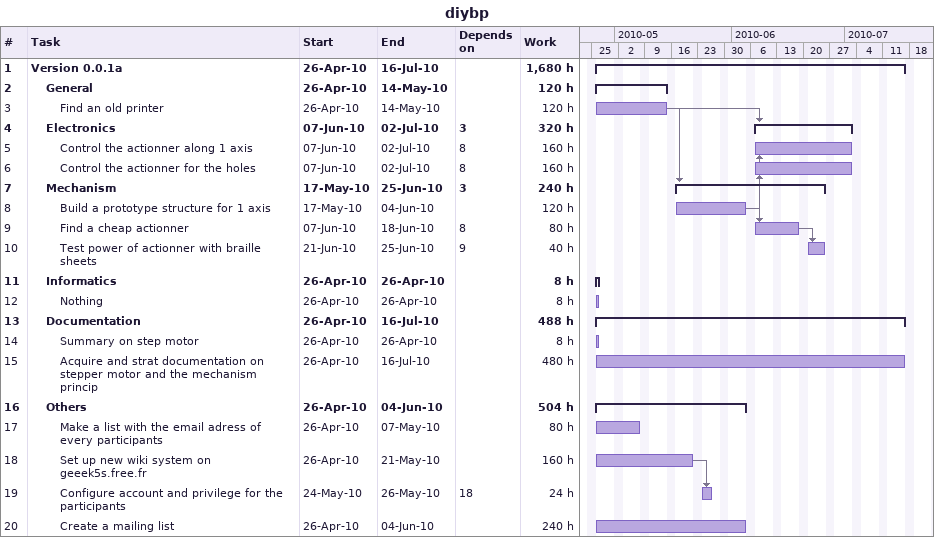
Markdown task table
diybp

| ID | Level | Task | Start | Finish | Predecessors | Work (h) |
|---|---|---|---|---|---|---|
| 1 | 1 | **Version 0.0.1a** | 2010-04-26 | 2010-07-16 |  | 1680 |
| 2 | 2 | **General** | 2010-04-26 | 2010-05-14 |  | 120 |
| 3 | 3 | Find an old printer | 2010-04-26 | 2010-05-14 |  | 120 |
| 4 | 2 | **Electronics** | 2010-06-07 | 2010-07-02 | 3 | 320 |
| 5 | 3 | Control the actionner along 1 axis | 2010-06-07 | 2010-07-02 | 8 | 160 |
| 6 | 3 | Control the actionner for the holes | 2010-06-07 | 2010-07-02 | 8 | 160 |
| 7 | 2 | **Mechanism** | 2010-05-17 | 2010-06-25 | 3 | 240 |
| 8 | 3 | Build a prototype structure for 1 axis | 2010-05-17 | 2010-06-04 |  | 120 |
| 9 | 3 | Find a cheap actionner | 2010-06-07 | 2010-06-18 | 8 | 80 |
| 10 | 3 | Test power of actionner with braille sheets | 2010-06-21 | 2010-06-25 | 9 | 40 |
| 11 | 2 | **Informatics** | 2010-04-26 | 2010-04-26 |  | 8 |
| 12 | 3 | Nothing | 2010-04-26 | 2010-04-26 |  | 8 |
| 13 | 2 | **Documentation** | 2010-04-26 | 2010-07-16 |  | 488 |
| 14 | 3 | Summary on step motor | 2010-04-26 | 2010-04-26 |  | 8 |
| 15 | 3 | Acquire and strat documentation on stepper motor and the mechanism princip | 2010-04-26 | 2010-07-16 |  | 480 |
| 16 | 2 | **Others** | 2010-04-26 | 2010-06-04 |  | 504 |
| 17 | 3 | Make a list with the email adress of every participants | 2010-04-26 | 2010-05-07 |  | 80 |
| 18 | 3 | Set up new wiki system on geeek5s.free.fr | 2010-04-26 | 2010-05-21 |  | 160 |
| 19 | 3 | Configure account and privilege for the participants | 2010-05-24 | 2010-05-26 | 18 | 24 |
| 20 | 3 | Create a mailing list | 2010-04-26 | 2010-06-04 |  | 240 |
